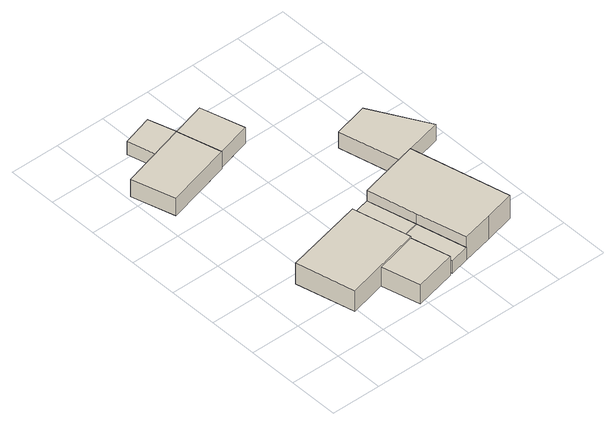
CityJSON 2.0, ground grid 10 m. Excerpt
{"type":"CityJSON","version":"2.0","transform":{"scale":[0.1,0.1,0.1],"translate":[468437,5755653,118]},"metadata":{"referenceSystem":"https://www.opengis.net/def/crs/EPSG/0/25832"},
"CityObjects":{
"building1":{"type":"Building","attributes":{"Gemeindeschluessel":"05711000","function":"51009_1611"},"address":[{"country":"Germany"}],"children":["building1-1","building1-2","building1-3"]},
"building1-1":{"type":"BuildingPart","attributes":{"BezugspunktDach":"2000","measuredHeight":4.53},"parents":["building1"],"geometry":[{"type":"Solid","lod":"1","boundaries":[[[[0,1,2,3]],[[4,5,6,7]],[[4,7,3,2]],[[5,4,2,1]],[[6,5,1,0]],[[7,6,0,3]]]]}]},
"building1-2":{"type":"BuildingPart","attributes":{"BezugspunktDach":"2000","measuredHeight":3.38},"parents":["building1"],"geometry":[{"type":"Solid","lod":"1","boundaries":[[[[8,9,10,11]],[[12,6,13,14]],[[12,14,11,10]],[[6,12,10,9]],[[13,6,9,8]],[[14,13,8,11]]]]}]},
"building1-3":{"type":"BuildingPart","attributes":{"BezugspunktDach":"2000","measuredHeight":4.13},"parents":["building1"],"geometry":[{"type":"Solid","lod":"1","boundaries":[[[[15,16,17,18]],[[19,20,7,21]],[[19,21,18,17]],[[20,19,17,16]],[[7,20,16,15]],[[21,7,15,18]]]]}]},
"building2":{"type":"Building","attributes":{"Gemeindeschluessel":"05711000","BezugspunktDach":"2000","function":"31001_2100","measuredHeight":3.81},"address":[{"country":"Germany","locality":"Bielefeld","thoroughfareNumber":"48","thoroughfareName":"Siekkamp"}],"geometry":[{"type":"Solid","lod":"1","boundaries":[[[[22,23,24,25]],[[26,27,28,29]],[[26,29,25,24]],[[27,26,24,23]],[[28,27,23,22]],[[29,28,22,25]]]]}]},
"building3":{"type":"Building","attributes":{"Gemeindeschluessel":"05711000","BezugspunktDach":"2000","function":"51009_1611","measuredHeight":2.89},"address":[{"country":"Germany"}],"geometry":[{"type":"Solid","lod":"1","boundaries":[[[[30,31,32,33]],[[34,35,36,37]],[[34,37,33,32]],[[35,34,32,31]],[[36,35,31,30]],[[37,36,30,33]]]]}]},
"building4":{"type":"Building","attributes":{"Gemeindeschluessel":"05711000","BezugspunktDach":"2000","function":"31001_2100","measuredHeight":3.22},"address":[{"country":"Germany","locality":"Bielefeld","thoroughfareNumber":"48","thoroughfareName":"Siekkamp"}],"geometry":[{"type":"Solid","lod":"1","boundaries":[[[[11,10,38,39]],[[40,41,42,43]],[[40,43,39,38]],[[41,40,38,10]],[[42,41,10,11]],[[43,42,11,39]]]]}]},
"building5":{"type":"Building","attributes":{"Gemeindeschluessel":"05711000","BezugspunktDach":"2000","function":"31001_2100","measuredHeight":3.53},"address":[{"country":"Germany","locality":"Bielefeld","thoroughfareNumber":"48","thoroughfareName":"Siekkamp"}],"geometry":[{"type":"Solid","lod":"1","boundaries":[[[[44,22,25,45]],[[46,47,48,49]],[[46,49,45,25]],[[47,46,25,22]],[[48,47,22,44]],[[49,48,44,45]]]]}]},
"building6":{"type":"Building","attributes":{"Gemeindeschluessel":"05711000","BezugspunktDach":"2000","function":"31001_2100","measuredHeight":6.88},"address":[{"country":"Germany","locality":"Bielefeld","thoroughfareNumber":"48","thoroughfareName":"Siekkamp"}],"geometry":[{"type":"Solid","lod":"1","boundaries":[[[[50,51,52,53,54,55,56]],[[43,42,57,58,59,60,61]],[[43,61,56,55]],[[42,43,55,54]],[[57,42,54,53]],[[58,57,53,52]],[[59,58,52,51]],[[60,59,51,50]],[[61,60,50,56]]]]}]},
"building7":{"type":"Building","attributes":{"Gemeindeschluessel":"05711000","BezugspunktDach":"2000","function":"51009_1611","measuredHeight":3.62},"address":[{"country":"Germany"}],"geometry":[{"type":"Solid","lod":"1","boundaries":[[[[62,63,64,65]],[[66,67,68,69]],[[66,69,65,64]],[[67,66,64,63]],[[68,67,63,62]],[[69,68,62,65]]]]}]}
},
"vertices":[
[227,220,54],[67,182,54],[95,65,54],[254,105,54],[95,65,8],[67,182,8],[227,220,8],[254,105,8],
[267,229,42],[227,220,42],[250,122,42],[290,131,42],[250,122,8],[267,229,8],[290,131,8],
[254,105,50],[169,84,50],[188,7,50],[273,27,50],[188,7,8],[169,84,8],[273,27,8],
[141,562,48],[5,524,48],[30,438,48],[164,475,48],[30,438,10],[5,524,10],[141,562,10],[164,475,10],
[131,623,40],[69,605,40],[85,547,40],[149,564,40],[85,547,11],[69,605,11],[131,623,11],[149,564,11],
[274,23,42],[313,33,42],[274,23,14],[250,122,14],[290,131,14],[313,33,14],
[209,581,48],[233,494,48],[164,475,13],[141,562,13],[209,581,13],[233,494,13],
[436,62,65],[390,259,65],[328,244,65],[267,229,65],[290,131,65],[313,33,65],[375,47,65],[267,229,14],[328,244,14],[390,259,14],[436,62,14],[375,47,14],
[409,399,50],[340,382,50],[368,263,50],[473,288,50],[368,263,14],[340,382,14],[409,399,14],[473,288,14]
]}
